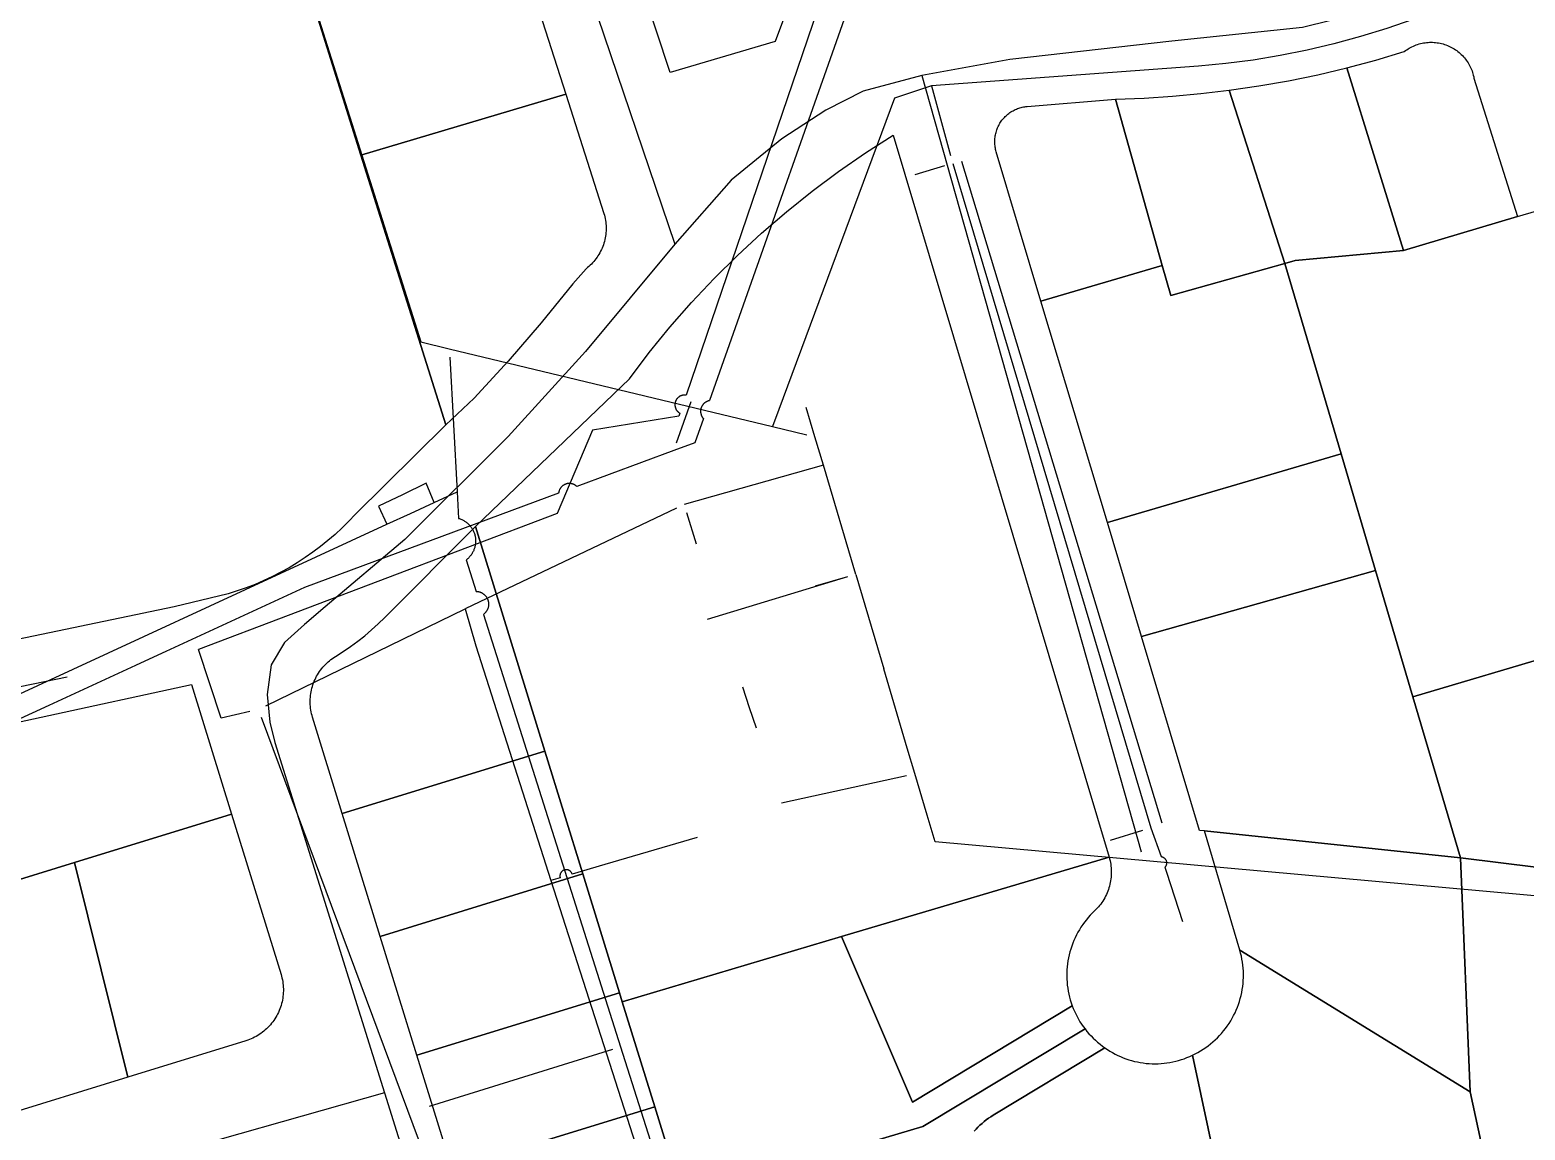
# Model space of a CAD drawing. Extents: x 1876309 to 1899261, y 443723 to 466661.
# Drawn here: x 1885614 to 1886460, y 455393 to 456016 of the extents above; entities that cross this region are included whole.
import ezdxf

# ---------------------------------------------------------------- set-up
doc = ezdxf.new("R2010")
doc.units = 0
doc.header["$MEASUREMENT"] = 0
for name, color, linetype in [('Parcels', 31, 'Continuous'), ('Roads', 7, 'Continuous'), ('Waterlines', 5, 'Continuous')]:
    doc.layers.add(name, color=color, linetype=linetype)

msp = doc.modelspace()

# ---------------------------------------------------------------- linework, layer by layer
at = {"layer": 'Parcels'}
for points in [[(1885944.28, 456087.56), (1886047.19, 456124.31), (1886061.69, 456079.22), (1886035.44, 456008.97), (1885976, 455991.53), (1885944.28, 456087.56)], [(1885885.56, 456077.56), (1885917, 455979.19), (1885801.03, 455944.81), (1885768.84, 456047.25), (1885885.56, 456077.56)], [(1886359.09, 455994.19), (1886375.38, 455998.54), (1886391.53, 456003.36), (1886392.21, 456003.88), (1886392.92, 456004.37), (1886393.64, 456004.84), (1886394.37, 456005.29), (1886395.13, 456005.7), (1886395.89, 456006.1), (1886396.67, 456006.46), (1886397.46, 456006.8), (1886398.26, 456007.11), (1886399.08, 456007.39), (1886399.9, 456007.64), (1886400.73, 456007.87), (1886401.57, 456008.06), (1886402.41, 456008.23), (1886403.26, 456008.37), (1886404.12, 456008.47), (1886404.97, 456008.55), (1886405.83, 456008.59), (1886406.69, 456008.61), (1886407.55, 456008.6), (1886408.41, 456008.55), (1886409.27, 456008.48), (1886410.13, 456008.38), (1886410.98, 456008.24), (1886411.82, 456008.08), (1886412.66, 456007.89), (1886413.49, 456007.66), (1886414.31, 456007.41), (1886415.13, 456007.13), (1886415.93, 456006.83), (1886416.72, 456006.49), (1886417.5, 456006.13), (1886418.27, 456005.74), (1886419.02, 456005.32), (1886419.76, 456004.88), (1886420.48, 456004.41), (1886421.19, 456003.92), (1886421.87, 456003.4), (1886422.54, 456002.86), (1886423.19, 456002.29), (1886423.82, 456001.7), (1886424.43, 456001.1), (1886425.02, 456000.47), (1886425.58, 455999.82), (1886426.12, 455999.15), (1886426.64, 455998.46), (1886427.13, 455997.76), (1886427.6, 455997.03), (1886428.05, 455996.3), (1886428.46, 455995.54), (1886428.85, 455994.78), (1886429.22, 455994), (1886429.55, 455993.21), (1886429.86, 455992.4), (1886430.14, 455991.59), (1886430.39, 455990.76), (1886430.61, 455989.93), (1886430.81, 455989.09), (1886430.97, 455988.25), (1886455.68, 455909.93), (1886391.13, 455890.85), (1886391.07, 455890.84), (1886359.09, 455994.19)], [(1886359.09, 455994.19), (1886391.07, 455890.84), (1886329.84, 455885.08), (1886323.99, 455883.36), (1886292.47, 455981.44), (1886309.26, 455983.91), (1886325.96, 455986.86), (1886342.58, 455990.28), (1886359.09, 455994.19)], [(1885801.03, 455944.81), (1885917, 455979.19), (1885938.56, 455911.72), (1885938.84, 455910.76), (1885939.08, 455909.79), (1885939.29, 455908.81), (1885939.46, 455907.82), (1885939.6, 455906.83), (1885939.7, 455905.84), (1885939.77, 455904.84), (1885939.81, 455903.84), (1885939.81, 455902.84), (1885939.77, 455901.84), (1885939.7, 455900.85), (1885939.6, 455899.85), (1885939.46, 455898.86), (1885939.29, 455897.88), (1885939.08, 455896.9), (1885938.84, 455895.93), (1885938.56, 455894.97), (1885938.25, 455894.02), (1885937.91, 455893.08), (1885937.54, 455892.15), (1885937.13, 455891.24), (1885936.69, 455890.34), (1885936.22, 455889.46), (1885935.72, 455888.59), (1885935.19, 455887.74), (1885934.63, 455886.91), (1885934.04, 455886.11), (1885933.43, 455885.32), (1885932.79, 455884.55), (1885932.12, 455883.81), (1885931.42, 455883.09), (1885930.7, 455882.4), (1885929.96, 455881.73), (1885929.19, 455881.08), (1885928.41, 455880.47), (1885920.97, 455871.94), (1885902.96, 455849.83), (1885884.37, 455828.22), (1885865.19, 455807.13), (1885849.06, 455792.09), (1885801.03, 455944.81)], [(1886254.53, 455882.31), (1886185.91, 455862.14), (1886160.59, 455946.62), (1886160.4, 455947.29), (1886160.24, 455947.97), (1886160.1, 455948.65), (1886159.98, 455949.34), (1886159.89, 455950.03), (1886159.82, 455950.73), (1886159.77, 455951.42), (1886159.75, 455952.12), (1886159.76, 455952.82), (1886159.78, 455953.51), (1886159.84, 455954.21), (1886159.91, 455954.9), (1886160.01, 455955.59), (1886160.14, 455956.28), (1886160.29, 455956.96), (1886160.46, 455957.64), (1886160.66, 455958.31), (1886160.87, 455958.97), (1886161.12, 455959.62), (1886161.38, 455960.27), (1886161.67, 455960.9), (1886161.98, 455961.53), (1886162.31, 455962.14), (1886162.66, 455962.75), (1886163.03, 455963.33), (1886163.42, 455963.91), (1886163.84, 455964.47), (1886164.27, 455965.02), (1886164.72, 455965.55), (1886165.19, 455966.07), (1886165.68, 455966.57), (1886166.18, 455967.05), (1886166.7, 455967.52), (1886167.24, 455967.96), (1886167.79, 455968.39), (1886168.35, 455968.8), (1886168.93, 455969.18), (1886169.53, 455969.55), (1886170.13, 455969.9), (1886170.75, 455970.22), (1886171.38, 455970.52), (1886172.02, 455970.8), (1886172.66, 455971.06), (1886173.32, 455971.3), (1886173.98, 455971.51), (1886174.66, 455971.7), (1886175.33, 455971.87), (1886176.02, 455972.01), (1886176.7, 455972.13), (1886177.39, 455972.22), (1886178.09, 455972.29), (1886228.16, 455976.47), (1886254.53, 455882.31)], [(1886228.16, 455976.47), (1886244.28, 455977.05), (1886260.38, 455978.08), (1886276.45, 455979.54), (1886292.47, 455981.44), (1886323.99, 455883.36), (1886259.31, 455865.34), (1886254.53, 455882.31), (1886228.16, 455976.47)], [(1885926.62, 455537.9), (1885905.13, 455607.47), (1885865.85, 455734.63), (1885952.94, 455818.16), (1885964.18, 455832.96), (1885975.93, 455847.36), (1885988.18, 455861.34), (1886000.91, 455874.89), (1886014.11, 455887.97), (1886027.76, 455900.59), (1886041.85, 455912.71), (1886056.36, 455924.34), (1886071.26, 455935.44), (1886086.54, 455946.02), (1886102.19, 455956.06), (1886224.49, 455547.39), (1886072.98, 455502.43), (1885948.95, 455465.62), (1885947.38, 455470.69), (1885926.62, 455537.9)], [(1886254.53, 455882.31), (1886259.31, 455865.34), (1886323.99, 455883.36), (1886355.76, 455775.75), (1886223.48, 455736.73), (1886185.91, 455862.14), (1886254.53, 455882.31)], [(1886223.48, 455736.73), (1886355.76, 455775.75), (1886375.3, 455709.57), (1886242.8, 455672.27), (1886223.48, 455736.73)], [(1885790.47, 455572.05), (1885773.63, 455626.56), (1885773.34, 455627.56), (1885773.08, 455628.57), (1885772.86, 455629.59), (1885772.68, 455630.61), (1885772.53, 455631.65), (1885772.42, 455632.68), (1885772.34, 455633.72), (1885772.3, 455634.76), (1885772.29, 455635.8), (1885772.33, 455636.85), (1885772.39, 455637.89), (1885772.5, 455638.92), (1885772.64, 455639.96), (1885772.81, 455640.98), (1885773.02, 455642), (1885773.27, 455643.02), (1885773.55, 455644.02), (1885773.87, 455645.01), (1885774.22, 455645.99), (1885774.6, 455646.96), (1885775.02, 455647.92), (1885775.47, 455648.86), (1885775.95, 455649.78), (1885776.47, 455650.69), (1885777.02, 455651.57), (1885777.59, 455652.44), (1885778.2, 455653.29), (1885778.83, 455654.11), (1885779.5, 455654.92), (1885780.19, 455655.7), (1885780.91, 455656.45), (1885781.65, 455657.18), (1885782.42, 455657.89), (1885783.21, 455658.56), (1885784.03, 455659.21), (1885784.86, 455659.83), (1885785.72, 455660.42), (1885786.6, 455660.98), (1885790.89, 455663.72), (1885795.09, 455666.59), (1885799.18, 455669.61), (1885803.17, 455672.77), (1885807.05, 455676.06), (1885810.82, 455679.47), (1885814.47, 455683.02), (1885865.85, 455734.63), (1885905.13, 455607.47), (1885790.47, 455572.05)], [(1886242.8, 455672.27), (1886375.3, 455709.57), (1886396.38, 455638.19), (1886423.28, 455547.08), (1886278.5, 455562.23), (1886275.67, 455562.58), (1886242.8, 455672.27)], [(1885727.79, 455571.67), (1885638.98, 455544.3), (1885550.84, 455517.14), (1885534.67, 455608.14), (1885705.1, 455645.1), (1885727.79, 455571.67)], [(1885811.96, 455502.48), (1885790.47, 455572.05), (1885905.13, 455607.47), (1885926.62, 455537.9), (1885811.96, 455502.48)], [(1885727.79, 455571.67), (1885755.78, 455481.05), (1885756.07, 455480.04), (1885756.33, 455479.03), (1885756.55, 455478), (1885756.73, 455476.97), (1885756.88, 455475.93), (1885757, 455474.89), (1885757.07, 455473.85), (1885757.11, 455472.8), (1885757.11, 455471.75), (1885757.08, 455470.7), (1885757.01, 455469.66), (1885756.9, 455468.62), (1885756.76, 455467.58), (1885756.58, 455466.55), (1885756.37, 455465.52), (1885756.11, 455464.5), (1885755.83, 455463.5), (1885755.51, 455462.5), (1885755.15, 455461.51), (1885754.76, 455460.54), (1885754.34, 455459.58), (1885753.88, 455458.64), (1885753.39, 455457.71), (1885752.87, 455456.81), (1885752.32, 455455.92), (1885751.73, 455455.05), (1885751.12, 455454.2), (1885750.48, 455453.37), (1885749.81, 455452.57), (1885749.11, 455451.79), (1885748.38, 455451.03), (1885747.63, 455450.3), (1885746.85, 455449.6), (1885746.05, 455448.92), (1885745.23, 455448.28), (1885744.38, 455447.66), (1885743.51, 455447.07), (1885742.63, 455446.51), (1885741.72, 455445.99), (1885740.8, 455445.49), (1885739.85, 455445.03), (1885738.9, 455444.6), (1885737.93, 455444.21), (1885736.94, 455443.85), (1885735.95, 455443.52), (1885669.1, 455422.93), (1885638.98, 455544.3), (1885727.79, 455571.67)], [(1886423.28, 455547.08), (1886428.77, 455414.51), (1886298.45, 455494.79), (1886278.5, 455562.23), (1886423.28, 455547.08)], [(1886072.98, 455502.43), (1886224.49, 455547.39), (1886224.76, 455546.4), (1886225.01, 455545.39), (1886225.21, 455544.38), (1886225.38, 455543.36), (1886225.52, 455542.33), (1886225.62, 455541.3), (1886225.69, 455540.27), (1886225.71, 455539.23), (1886225.71, 455538.2), (1886225.67, 455537.17), (1886225.59, 455536.13), (1886225.48, 455535.11), (1886225.33, 455534.08), (1886225.14, 455533.07), (1886224.93, 455532.05), (1886224.67, 455531.05), (1886224.38, 455530.06), (1886224.06, 455529.07), (1886223.71, 455528.1), (1886223.32, 455527.14), (1886222.9, 455526.2), (1886222.44, 455525.27), (1886221.96, 455524.36), (1886221.44, 455523.46), (1886220.89, 455522.58), (1886220.31, 455521.73), (1886219.71, 455520.89), (1886219.07, 455520.07), (1886218.41, 455519.28), (1886217.72, 455518.51), (1886217, 455517.76), (1886216.26, 455517.04), (1886215.03, 455515.84), (1886213.84, 455514.6), (1886212.69, 455513.32), (1886211.59, 455512), (1886210.53, 455510.64), (1886209.52, 455509.25), (1886208.56, 455507.82), (1886207.65, 455506.36), (1886206.79, 455504.87), (1886205.98, 455503.36), (1886205.22, 455501.81), (1886204.52, 455500.24), (1886203.87, 455498.65), (1886203.28, 455497.03), (1886202.74, 455495.4), (1886202.26, 455493.75), (1886201.84, 455492.08), (1886201.47, 455490.4), (1886201.17, 455488.71), (1886200.92, 455487.01), (1886200.73, 455485.3), (1886200.59, 455483.58), (1886200.52, 455481.86), (1886200.51, 455480.14), (1886200.55, 455478.42), (1886200.66, 455476.71), (1886200.82, 455475), (1886201.04, 455473.29), (1886201.32, 455471.59), (1886201.66, 455469.91), (1886202.06, 455468.23), (1886202.51, 455466.57), (1886203.02, 455464.93), (1886203.59, 455463.31), (1886113.16, 455408.79), (1886072.98, 455502.43)], [(1886428.77, 455414.51), (1886423.28, 455547.08), (1886574.16, 455528.27), (1886789.59, 455501.43), (1886720.89, 455432.31), (1886671.02, 455382.15), (1886667.25, 455381.04), (1886593.66, 455359.3), (1886520.47, 455337.69), (1886449.86, 455316.83), (1886428.77, 455414.51)], [(1885832.72, 455435.26), (1885811.96, 455502.48), (1885926.62, 455537.9), (1885947.38, 455470.69), (1885832.72, 455435.26)], [(1885967.31, 455406.19), (1885948.95, 455465.62), (1886072.98, 455502.43), (1886113.16, 455408.79), (1886203.59, 455463.31), (1886204.2, 455461.75), (1886204.86, 455460.21), (1886205.56, 455458.69), (1886206.32, 455457.2), (1886207.13, 455455.73), (1886207.99, 455454.29), (1886208.89, 455452.88), (1886209.85, 455451.5), (1886210.84, 455450.16), (1886119.13, 455394.88), (1885983.22, 455354.67), (1885967.31, 455406.19)], [(1885948.95, 455465.62), (1885967.31, 455406.19), (1885852.64, 455370.77), (1885832.72, 455435.26), (1885947.38, 455470.69), (1885948.95, 455465.62)], [(1885983.22, 455354.67), (1885988.51, 455337.55), (1885873.85, 455302.13), (1885852.64, 455370.77), (1885967.31, 455406.19), (1885983.22, 455354.67)]]:
    msp.add_lwpolyline(points, close=True, dxfattribs=at)
for points in [[(1885768.84, 456047.25), (1885801.03, 455944.81), (1885801.03, 455944.81), (1885849.06, 455792.09), (1885797.81, 455741.41), (1885794.13, 455737.5), (1885790.32, 455733.73), (1885786.38, 455730.09), (1885782.32, 455726.58), (1885778.14, 455723.22), (1885773.85, 455720), (1885769.45, 455716.93), (1885764.95, 455714.01), (1885760.35, 455711.25), (1885755.66, 455708.64), (1885750.88, 455706.2), (1885746.03, 455703.92), (1885741.09, 455701.81), (1885736.09, 455699.87), (1885731.03, 455698.1), (1885725.91, 455696.5), (1885695.25, 455689), (1885549.56, 455658.75)], [(1886564.36, 455687.88), (1886396.38, 455638.19), (1886375.3, 455709.57), (1886355.76, 455775.75), (1886323.99, 455883.36), (1886329.84, 455885.08), (1886391.07, 455890.84), (1886391.13, 455890.85), (1886455.68, 455909.93), (1886523.07, 455929.85)], [(1886574.16, 455528.27), (1886423.28, 455547.08), (1886423.28, 455547.08), (1886396.38, 455638.19), (1886564.36, 455687.88)], [(1885550.84, 455517.14), (1885638.98, 455544.3), (1885638.98, 455544.3), (1885669.1, 455422.93), (1885594.47, 455399.94)], [(1886285.18, 455371.73), (1886271.63, 455435.29), (1886273.19, 455436.05), (1886274.72, 455436.86), (1886276.23, 455437.73), (1886277.7, 455438.65), (1886279.14, 455439.61), (1886280.54, 455440.63), (1886281.91, 455441.7), (1886283.24, 455442.81), (1886284.53, 455443.97), (1886285.78, 455445.17), (1886286.99, 455446.41), (1886288.15, 455447.7), (1886289.27, 455449.03), (1886290.34, 455450.39), (1886291.37, 455451.79), (1886292.34, 455453.22), (1886293.27, 455454.69), (1886294.14, 455456.19), (1886294.96, 455457.72), (1886295.73, 455459.27), (1886296.44, 455460.85), (1886297.1, 455462.46), (1886297.7, 455464.08), (1886298.24, 455465.73), (1886298.73, 455467.4), (1886299.16, 455469.08), (1886299.53, 455470.77), (1886299.84, 455472.48), (1886300.09, 455474.19), (1886300.28, 455475.92), (1886300.42, 455477.64), (1886300.49, 455479.38), (1886300.5, 455481.11), (1886300.45, 455482.85), (1886300.35, 455484.58), (1886300.18, 455486.3), (1886299.95, 455488.02), (1886299.66, 455489.73), (1886299.32, 455491.43), (1886298.91, 455493.12), (1886298.45, 455494.79), (1886428.77, 455414.51), (1886449.86, 455316.83)], [(1885983.22, 455354.67), (1886119.13, 455394.88), (1886210.84, 455450.16), (1886211.92, 455448.8), (1886213.05, 455447.48), (1886214.22, 455446.2), (1886215.44, 455444.97), (1886216.69, 455443.77), (1886217.99, 455442.62), (1886219.33, 455441.51), (1886220.7, 455440.46), (1886222.11, 455439.45), (1886158.86, 455401.31), (1886157.53, 455400.48), (1886156.23, 455399.6), (1886154.97, 455398.68), (1886153.73, 455397.71), (1886152.53, 455396.71), (1886151.37, 455395.66), (1886150.24, 455394.57), (1886149.15, 455393.44), (1886148.11, 455392.27)], [(1886148.11, 455392.27), (1886149.15, 455393.44), (1886150.24, 455394.57), (1886151.37, 455395.66), (1886152.53, 455396.71), (1886153.73, 455397.71), (1886154.97, 455398.68), (1886156.23, 455399.6), (1886157.53, 455400.48), (1886158.86, 455401.31), (1886222.11, 455439.45), (1886222.11, 455439.45), (1886223.5, 455438.5), (1886224.93, 455437.6), (1886226.38, 455436.76), (1886227.86, 455435.96), (1886229.36, 455435.21), (1886230.89, 455434.52), (1886232.45, 455433.87), (1886234.02, 455433.29), (1886235.61, 455432.75), (1886237.22, 455432.27), (1886238.85, 455431.85), (1886240.49, 455431.48), (1886242.14, 455431.17), (1886243.8, 455430.91), (1886245.47, 455430.72), (1886247.15, 455430.58), (1886248.83, 455430.49), (1886250.51, 455430.47), (1886252.19, 455430.5), (1886253.86, 455430.59), (1886255.54, 455430.73), (1886257.21, 455430.94), (1886258.87, 455431.2), (1886260.52, 455431.52), (1886262.16, 455431.89), (1886263.78, 455432.32), (1886265.39, 455432.81), (1886266.98, 455433.35), (1886268.55, 455433.94), (1886270.1, 455434.59), (1886271.63, 455435.29), (1886285.18, 455371.73)]]:
    msp.add_lwpolyline(points, dxfattribs=at)
at = {"layer": 'Roads'}
for p, q in [((1885914.24, 456084.53), (1885978.65, 455894.31)), ((1886118.43, 455989.83), (1886242.54, 455550.4)), ((1885634.69, 455649.19), (1885481.82, 455618.09)), ((1885814.44, 455413.98), (1885533.77, 455334.8))]:
    msp.add_line(p, q, dxfattribs=at)
for points in [[(1886452.92, 456052.87), (1886397.33, 456032.89), (1886333.87, 456016.99), (1886259.88, 456009.21), (1886168.25, 455998.91), (1886118.43, 455989.83)], [(1886118.43, 455989.83), (1886085.36, 455980.89), (1886064.08, 455970.25), (1886039.33, 455953.98), (1886010.51, 455930.59), (1885978.65, 455894.31)], [(1885978.65, 455894.31), (1885928.14, 455833.63), (1885884.41, 455785.5), (1885825.91, 455727.21), (1885780.71, 455689.17), (1885769.11, 455679.09), (1885757.69, 455668.83), (1885750.28, 455656.19)], [(1885750.28, 455656.19), (1885747.94, 455639.43), (1885749.45, 455623.8), (1885752.36, 455612.27), (1885814.44, 455413.98)], [(1885814.44, 455413.98), (1885943.88, 454999.91), (1885976.53, 454885.04)]]:
    msp.add_lwpolyline(points, dxfattribs=at)
at = {"layer": 'Waterlines', "color": 5}
for p, q in [((1886124, 455984.02), (1886134.74, 455944.61)), ((1886131.31, 455938.6), (1886114.43, 455933.55)), ((1886136, 455940), (1886248, 455564)), ((1886140.88, 455941.34), (1886254.28, 455566.84)), ((1885851.03, 455835.14), (1886034.03, 455791.11)), ((1885851.3, 455830.31), (1885855.5, 455754.19)), ((1886037.61, 455800.77), (1886034.03, 455791.11)), ((1886034.03, 455791.11), (1886053.4, 455786.44)), ((1886243.34, 455562.56), (1886225, 455556.89)), ((1886257, 455539), (1886266, 455511)), ((1885943.34, 455438.55), (1885839.68, 455406.22))]:
    msp.add_line(p, q, dxfattribs=at)
at = {"layer": 'Waterlines', "color": 3}
for p, q in [((1885979.67, 455781.96), (1885987.88, 455805.37)), ((1886057.94, 455785.35), (1886053, 455802)), ((1886062.73, 455769.22), (1886057.94, 455785.35)), ((1886062.73, 455769.22), (1885984, 455747)), ((1886081.09, 455707.32), (1886062.73, 455769.22)), ((1885829.05, 455741.98), (1885842.4, 455748.14)), ((1885842.4, 455748.14), (1885855.5, 455754.19)), ((1885815.71, 455735.81), (1885829.05, 455741.98)), ((1885979.71, 455744.96), (1885860, 455688)), ((1885985.36, 455742.47), (1885990.66, 455724.81)), ((1886076.4, 455705.98), (1885997, 455682)), ((1886076.4, 455705.98), (1886058.07, 455700.74)), ((1886081.09, 455707.32), (1886096.93, 455653.98)), ((1885747.19, 455633.04), (1885860, 455688)), ((1885860, 455688), (1885866, 455667)), ((1885866, 455667), (1885908.55, 455534.21)), ((1886110.25, 455609.07), (1886096.93, 455653.98)), ((1886021, 455632), (1886017.16, 455643.7)), ((1886024.87, 455620.39), (1886021, 455632)), ((1886114.47, 455594.84), (1886110.25, 455609.07)), ((1886109.78, 455593.46), (1886039, 455578)), ((1886121.5, 455571.15), (1886114.47, 455594.84)), ((1885991.41, 455558.61), (1885939.04, 455543.19)), ((1885908.55, 455534.21), (1886101.68, 454931.53))]:
    msp.add_line(p, q, dxfattribs=at)
at = {"layer": 'Waterlines', "color": 5}
for points in [[(1885744, 456127), (1885835, 455839), (1885851.03, 455835.14)], [(1886531, 456098), (1886518.78, 456088.37), (1886506.24, 456079.15), (1886493.39, 456070.35), (1886480.26, 456061.99), (1886466.86, 456054.08), (1886453.2, 456046.62), (1886439.3, 456039.62), (1886425.17, 456033.1), (1886410.83, 456027.04), (1886396.29, 456021.48), (1886381.58, 456016.4), (1886366.7, 456011.82), (1886351.68, 456007.74), (1886336.54, 456004.17), (1886321.28, 456001.1), (1886305.92, 455998.55), (1886290.49, 455996.52), (1886275, 455995), (1886124, 455984.02)], [(1886124, 455984.02), (1886103, 455977), (1886037.61, 455800.77)], [(1885842.4, 455748.14), (1885838, 455759), (1885824.5, 455752.5)], [(1885824.5, 455752.5), (1885811, 455746), (1885815.71, 455735.81)], [(1885855.5, 455754.19), (1885856.33, 455739.17), (1885856.77, 455739.03), (1885857.2, 455738.87), (1885857.63, 455738.7), (1885858.06, 455738.52), (1885858.48, 455738.32), (1885858.89, 455738.11), (1885859.29, 455737.88), (1885859.68, 455737.64), (1885860.07, 455737.39), (1885860.44, 455737.12), (1885860.81, 455736.84), (1885861.17, 455736.55), (1885861.52, 455736.25), (1885861.85, 455735.93), (1885862.18, 455735.6), (1885862.49, 455735.27), (1885862.8, 455734.92), (1885863.09, 455734.56), (1885863.36, 455734.19), (1885863.63, 455733.81), (1885863.88, 455733.42), (1885864.12, 455733.03), (1885864.34, 455732.62), (1885864.55, 455732.21), (1885864.75, 455731.79), (1885864.93, 455731.37), (1885865.1, 455730.94), (1885865.25, 455730.5), (1885865.39, 455730.06), (1885865.51, 455729.62), (1885865.61, 455729.17), (1885865.7, 455728.71), (1885865.78, 455728.26), (1885865.84, 455727.8), (1885865.88, 455727.34), (1885865.91, 455726.88), (1885865.92, 455726.42), (1885865.91, 455725.95), (1885865.89, 455725.49), (1885865.86, 455725.03), (1885865.81, 455724.57), (1885865.74, 455724.12), (1885865.65, 455723.66), (1885865.55, 455723.21), (1885865.44, 455722.76), (1885865.31, 455722.32), (1885865.16, 455721.88), (1885865, 455721.45), (1885864.83, 455721.02), (1885864.64, 455720.6), (1885864.44, 455720.19), (1885864.22, 455719.78), (1885863.99, 455719.38), (1885863.74, 455718.99), (1885863.48, 455718.61), (1885863.21, 455718.23), (1885862.92, 455717.87), (1885862.63, 455717.52), (1885862.32, 455717.17), (1885862, 455716.84), (1885861.66, 455716.52), (1885861.32, 455716.21), (1885860.97, 455715.91), (1885860.61, 455715.63), (1885866.25, 455697.82), (1885866.5, 455697.81), (1885866.76, 455697.79), (1885867, 455697.76), (1885867.25, 455697.72), (1885867.5, 455697.68), (1885867.75, 455697.62), (1885867.99, 455697.56), (1885868.23, 455697.49), (1885868.47, 455697.41), (1885868.7, 455697.32), (1885868.94, 455697.22), (1885869.17, 455697.12), (1885869.39, 455697.01), (1885869.61, 455696.89), (1885869.83, 455696.76), (1885870.04, 455696.63), (1885870.25, 455696.48), (1885870.45, 455696.33), (1885870.65, 455696.18), (1885870.84, 455696.02), (1885871.02, 455695.85), (1885871.2, 455695.67), (1885871.38, 455695.49), (1885871.54, 455695.3), (1885871.7, 455695.11), (1885871.86, 455694.91), (1885872, 455694.7), (1885872.14, 455694.49), (1885872.27, 455694.28), (1885872.4, 455694.06), (1885872.51, 455693.84), (1885872.62, 455693.61), (1885872.72, 455693.38), (1885872.82, 455693.15), (1885872.9, 455692.91), (1885872.98, 455692.67), (1885873.04, 455692.43), (1885873.1, 455692.18), (1885873.15, 455691.94), (1885873.2, 455691.69), (1885873.23, 455691.44), (1885873.25, 455691.19), (1885873.27, 455690.94), (1885873.28, 455690.69), (1885873.27, 455690.44), (1885873.26, 455690.18), (1885873.25, 455689.93), (1885873.22, 455689.68), (1885873.18, 455689.44), (1885873.14, 455689.19), (1885873.08, 455688.94), (1885873.02, 455688.7), (1885872.95, 455688.46), (1885872.87, 455688.22), (1885872.78, 455687.98), (1885872.69, 455687.75), (1885872.58, 455687.52), (1885872.47, 455687.3), (1885872.35, 455687.08), (1885872.22, 455686.86), (1885872.09, 455686.65), (1885871.95, 455686.44), (1885871.8, 455686.24), (1885871.64, 455686.04), (1885871.48, 455685.85), (1885871.31, 455685.66), (1885871.13, 455685.48), (1885870.95, 455685.31), (1885870.76, 455685.14), (1885870.57, 455684.98), (1885870.37, 455684.83), (1885948, 455440)], [(1886248, 455564), (1886253.84, 455547.77), (1886253.97, 455547.75), (1886254.1, 455547.72), (1886254.22, 455547.69), (1886254.34, 455547.66), (1886254.47, 455547.62), (1886254.59, 455547.58), (1886254.71, 455547.53), (1886254.82, 455547.48), (1886254.94, 455547.43), (1886255.05, 455547.37), (1886255.16, 455547.31), (1886255.27, 455547.24), (1886255.38, 455547.17), (1886255.48, 455547.1), (1886255.59, 455547.02), (1886255.69, 455546.94), (1886255.78, 455546.86), (1886255.87, 455546.77), (1886255.96, 455546.68), (1886256.05, 455546.58), (1886256.14, 455546.49), (1886256.22, 455546.39), (1886256.29, 455546.29), (1886256.36, 455546.18), (1886256.43, 455546.07), (1886256.5, 455545.96), (1886256.56, 455545.85), (1886256.62, 455545.74), (1886256.67, 455545.62), (1886256.72, 455545.5), (1886256.77, 455545.38), (1886256.81, 455545.26), (1886256.85, 455545.14), (1886256.88, 455545.02), (1886256.91, 455544.89), (1886256.93, 455544.77), (1886256.95, 455544.64), (1886256.96, 455544.51), (1886256.98, 455544.39), (1886256.98, 455544.26), (1886256.98, 455544.13), (1886256.98, 455544), (1886256.97, 455543.88), (1886256.96, 455543.75), (1886256.95, 455543.62), (1886256.93, 455543.5), (1886256.9, 455543.37), (1886256.87, 455543.25), (1886256.84, 455543.12), (1886256.8, 455543), (1886256.76, 455542.88), (1886256.71, 455542.76), (1886256.66, 455542.64), (1886256.61, 455542.53), (1886256.55, 455542.41), (1886256.49, 455542.3), (1886256.42, 455542.19), (1886256.35, 455542.09), (1886256.28, 455541.98), (1886256.2, 455541.88), (1886256.12, 455541.78), (1886256.03, 455541.69), (1886257, 455539)], [(1885948, 455440), (1886055, 455103), (1886080.67, 455024.72)]]:
    msp.add_lwpolyline(points, dxfattribs=at)
at = {"layer": 'Waterlines', "color": 3}
for points in [[(1886071, 456061), (1885985.06, 455808.9), (1885984.87, 455808.93), (1885984.68, 455808.95), (1885984.49, 455808.96), (1885984.29, 455808.96), (1885984.1, 455808.96), (1885983.91, 455808.95), (1885983.72, 455808.94), (1885983.53, 455808.92), (1885983.34, 455808.89), (1885983.15, 455808.86), (1885982.96, 455808.81), (1885982.78, 455808.77), (1885982.6, 455808.71), (1885982.41, 455808.65), (1885982.23, 455808.59), (1885982.06, 455808.51), (1885981.88, 455808.43), (1885981.71, 455808.35), (1885981.54, 455808.26), (1885981.38, 455808.16), (1885981.21, 455808.06), (1885981.06, 455807.95), (1885980.9, 455807.84), (1885980.75, 455807.72), (1885980.61, 455807.6), (1885980.46, 455807.47), (1885980.33, 455807.33), (1885980.19, 455807.2), (1885980.07, 455807.05), (1885979.94, 455806.9), (1885979.83, 455806.75), (1885979.71, 455806.6), (1885979.61, 455806.44), (1885979.51, 455806.28), (1885979.41, 455806.11), (1885979.32, 455805.94), (1885979.24, 455805.77), (1885979.16, 455805.59), (1885979.09, 455805.41), (1885979.03, 455805.23), (1885978.97, 455805.05), (1885978.91, 455804.87), (1885978.87, 455804.68), (1885978.83, 455804.49), (1885978.8, 455804.31), (1885978.77, 455804.12), (1885978.75, 455803.93), (1885978.74, 455803.73), (1885978.73, 455803.54), (1885978.73, 455803.35), (1885978.74, 455803.16), (1885978.75, 455802.97), (1885978.77, 455802.78), (1885978.8, 455802.59), (1885978.83, 455802.4), (1885978.87, 455802.21), (1885978.92, 455802.03), (1885978.97, 455801.84), (1885979.03, 455801.66), (1885979.1, 455801.48), (1885979.17, 455801.3), (1885979.25, 455801.13), (1885979.33, 455800.96), (1885979.42, 455800.79), (1885979.52, 455800.62), (1885979.62, 455800.46), (1885979.73, 455800.3), (1885979.84, 455800.14), (1885979.96, 455799.99), (1885980.08, 455799.85), (1885980.21, 455799.7), (1885980.34, 455799.57), (1885980.48, 455799.43), (1885980.62, 455799.3), (1885980.77, 455799.18), (1885980.92, 455799.06), (1885981.07, 455798.95), (1885981.23, 455798.84), (1885981.4, 455798.74), (1885981.56, 455798.65), (1885981, 455797), (1885932, 455789), (1885912, 455742), (1885709, 455665)], [(1886089, 456063), (1885998.38, 455805.79), (1885998.17, 455805.75), (1885997.97, 455805.7), (1885997.76, 455805.65), (1885997.56, 455805.59), (1885997.36, 455805.53), (1885997.16, 455805.45), (1885996.96, 455805.37), (1885996.77, 455805.29), (1885996.58, 455805.19), (1885996.4, 455805.09), (1885996.21, 455804.99), (1885996.03, 455804.88), (1885995.86, 455804.76), (1885995.69, 455804.63), (1885995.52, 455804.5), (1885995.36, 455804.37), (1885995.2, 455804.23), (1885995.05, 455804.08), (1885994.9, 455803.93), (1885994.76, 455803.77), (1885994.63, 455803.61), (1885994.5, 455803.44), (1885994.37, 455803.27), (1885994.25, 455803.1), (1885994.14, 455802.92), (1885994.03, 455802.74), (1885993.93, 455802.55), (1885993.84, 455802.36), (1885993.75, 455802.17), (1885993.67, 455801.97), (1885993.6, 455801.78), (1885993.53, 455801.58), (1885993.47, 455801.37), (1885993.42, 455801.17), (1885993.37, 455800.96), (1885993.33, 455800.75), (1885993.3, 455800.55), (1885993.28, 455800.34), (1885993.26, 455800.12), (1885993.25, 455799.91), (1885993.25, 455799.7), (1885993.25, 455799.49), (1885993.27, 455799.28), (1885993.29, 455799.07), (1885993.31, 455798.86), (1885993.35, 455798.65), (1885993.39, 455798.44), (1885993.44, 455798.24), (1885993.49, 455798.04), (1885993.55, 455797.83), (1885993.62, 455797.63), (1885993.7, 455797.44), (1885993.78, 455797.24), (1885993.87, 455797.05), (1885993.97, 455796.86), (1885994.07, 455796.68), (1885994.18, 455796.5), (1885994.29, 455796.32), (1885994.41, 455796.15), (1885994.54, 455795.98), (1885994.67, 455795.81), (1885994.81, 455795.65), (1885990, 455782), (1885978.15, 455777.6)], [(1885978.15, 455777.6), (1885923.2, 455757.21), (1885923.04, 455757.36), (1885922.88, 455757.49), (1885922.72, 455757.63), (1885922.55, 455757.75), (1885922.38, 455757.87), (1885922.2, 455757.99), (1885922.02, 455758.1), (1885921.84, 455758.2), (1885921.65, 455758.3), (1885921.46, 455758.38), (1885921.26, 455758.47), (1885921.07, 455758.54), (1885920.87, 455758.61), (1885920.67, 455758.67), (1885920.46, 455758.73), (1885920.26, 455758.78), (1885920.05, 455758.82), (1885919.84, 455758.85), (1885919.64, 455758.88), (1885919.43, 455758.9), (1885919.22, 455758.91), (1885919, 455758.92), (1885918.79, 455758.92), (1885918.58, 455758.91), (1885918.37, 455758.89), (1885918.16, 455758.87), (1885917.96, 455758.83), (1885917.75, 455758.8), (1885917.54, 455758.75), (1885917.34, 455758.7), (1885917.14, 455758.64), (1885916.94, 455758.57), (1885916.74, 455758.5), (1885916.54, 455758.42), (1885916.35, 455758.33), (1885916.16, 455758.24), (1885915.98, 455758.14), (1885915.8, 455758.03), (1885915.62, 455757.92), (1885915.44, 455757.8), (1885915.27, 455757.68), (1885915.11, 455757.55), (1885914.95, 455757.41), (1885914.79, 455757.27), (1885914.64, 455757.12), (1885914.49, 455756.97), (1885914.35, 455756.82), (1885914.22, 455756.65), (1885914.09, 455756.49), (1885913.96, 455756.32), (1885913.84, 455756.14), (1885913.73, 455755.96), (1885913.63, 455755.78), (1885913.53, 455755.6), (1885913.43, 455755.41), (1885913.35, 455755.22), (1885913.27, 455755.02), (1885913.2, 455754.82), (1885913.13, 455754.62), (1885913.07, 455754.42), (1885913.02, 455754.22), (1885912.97, 455754.01), (1885912.94, 455753.8), (1885912.9, 455753.6), (1885912.88, 455753.39), (1885769, 455700), (1885624.37, 455633.31)], [(1885489.08, 455610.55), (1885578, 455626), (1885815.71, 455735.81)], [(1885738.19, 455629.86), (1885722, 455626), (1885709, 455665)], [(1885624.37, 455633.31), (1885589, 455617), (1885373.11, 455578.83)], [(1886932.35, 455483.41), (1886126, 455556), (1886121.5, 455571.15)], [(1885939.01, 455543.18), (1885920.6, 455537.76), (1885920.56, 455537.88), (1885920.52, 455538), (1885920.48, 455538.11), (1885920.43, 455538.22), (1885920.38, 455538.33), (1885920.32, 455538.44), (1885920.26, 455538.55), (1885920.2, 455538.66), (1885920.13, 455538.76), (1885920.06, 455538.86), (1885919.99, 455538.96), (1885919.91, 455539.06), (1885919.83, 455539.15), (1885919.74, 455539.24), (1885919.66, 455539.33), (1885919.57, 455539.41), (1885919.48, 455539.49), (1885919.38, 455539.57), (1885919.28, 455539.64), (1885919.18, 455539.71), (1885919.08, 455539.78), (1885918.97, 455539.85), (1885918.87, 455539.91), (1885918.76, 455539.96), (1885918.65, 455540.01), (1885918.53, 455540.06), (1885918.42, 455540.11), (1885918.3, 455540.15), (1885918.19, 455540.19), (1885918.07, 455540.22), (1885917.95, 455540.25), (1885917.83, 455540.27), (1885917.71, 455540.29), (1885917.58, 455540.31), (1885917.46, 455540.32), (1885917.34, 455540.33), (1885917.22, 455540.33), (1885917.09, 455540.33), (1885916.97, 455540.32), (1885916.85, 455540.31), (1885916.72, 455540.3), (1885916.6, 455540.28), (1885916.48, 455540.26), (1885916.36, 455540.23), (1885916.24, 455540.2), (1885916.12, 455540.17), (1885916.01, 455540.13), (1885915.89, 455540.09), (1885915.78, 455540.04), (1885915.67, 455539.99), (1885915.56, 455539.93), (1885915.45, 455539.87), (1885915.34, 455539.81), (1885915.24, 455539.75), (1885915.14, 455539.68), (1885915.04, 455539.61), (1885914.94, 455539.53), (1885914.85, 455539.45), (1885914.76, 455539.37), (1885914.67, 455539.28), (1885914.58, 455539.19), (1885914.5, 455539.1), (1885914.42, 455539.01), (1885914.35, 455538.91), (1885914.27, 455538.81), (1885914.21, 455538.71), (1885914.14, 455538.6), (1885914.08, 455538.5), (1885914.02, 455538.39), (1885913.97, 455538.28), (1885913.92, 455538.16), (1885913.87, 455538.05), (1885913.83, 455537.93), (1885913.79, 455537.82), (1885913.76, 455537.7), (1885913.73, 455537.58), (1885913.7, 455537.46), (1885913.68, 455537.34), (1885913.66, 455537.22), (1885913.65, 455537.09), (1885913.64, 455536.97), (1885913.64, 455536.85), (1885913.64, 455536.73), (1885913.64, 455536.6), (1885913.65, 455536.48), (1885913.66, 455536.36), (1885913.68, 455536.24), (1885913.7, 455536.12), (1885913.73, 455536), (1885913.76, 455535.88), (1885913.79, 455535.76), (1885908.55, 455534.21)]]:
    msp.add_lwpolyline(points, dxfattribs=at)
at = {"layer": 'Waterlines', "color": 1}
msp.add_lwpolyline([(1885938.41, 455056.45), (1885917, 455124), (1885854, 455333), (1885744.68, 455626.48)], dxfattribs=at)

doc.saveas('drawing.dxf')
